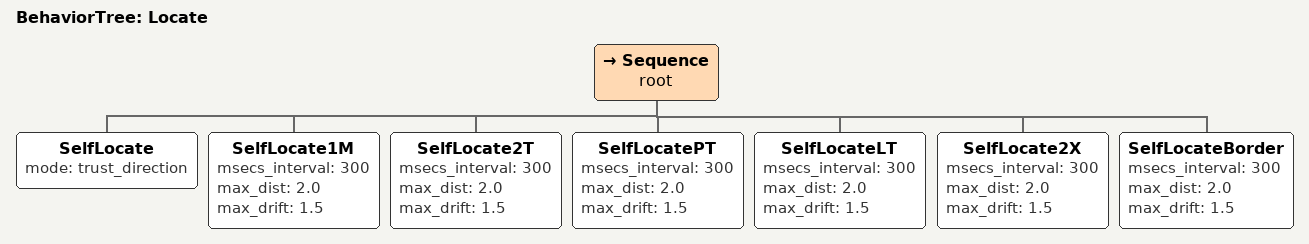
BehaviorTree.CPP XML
<!-- 摄像头跟踪球 rastrear a si mesmo com a camera-->

<root BTCPP_format="4" >
  <BehaviorTree ID="Locate">
     <Sequence name="root">
        <SelfLocate mode="trust_direction" />
        <SelfLocate1M msecs_interval="300" max_dist="2.0" max_drift="1.5" />
        <SelfLocate2T msecs_interval="300" max_dist="2.0" max_drift="1.5" />
        <SelfLocatePT msecs_interval="300" max_dist="2.0" max_drift="1.5" />
        <SelfLocateLT msecs_interval="300" max_dist="2.0" max_drift="1.5" />
        <SelfLocate2X msecs_interval="300" max_dist="2.0" max_drift="1.5" />
        <SelfLocateBorder msecs_interval="300" max_dist="2.0" max_drift="1.5"/>
     </Sequence>
  </BehaviorTree>
</root>
